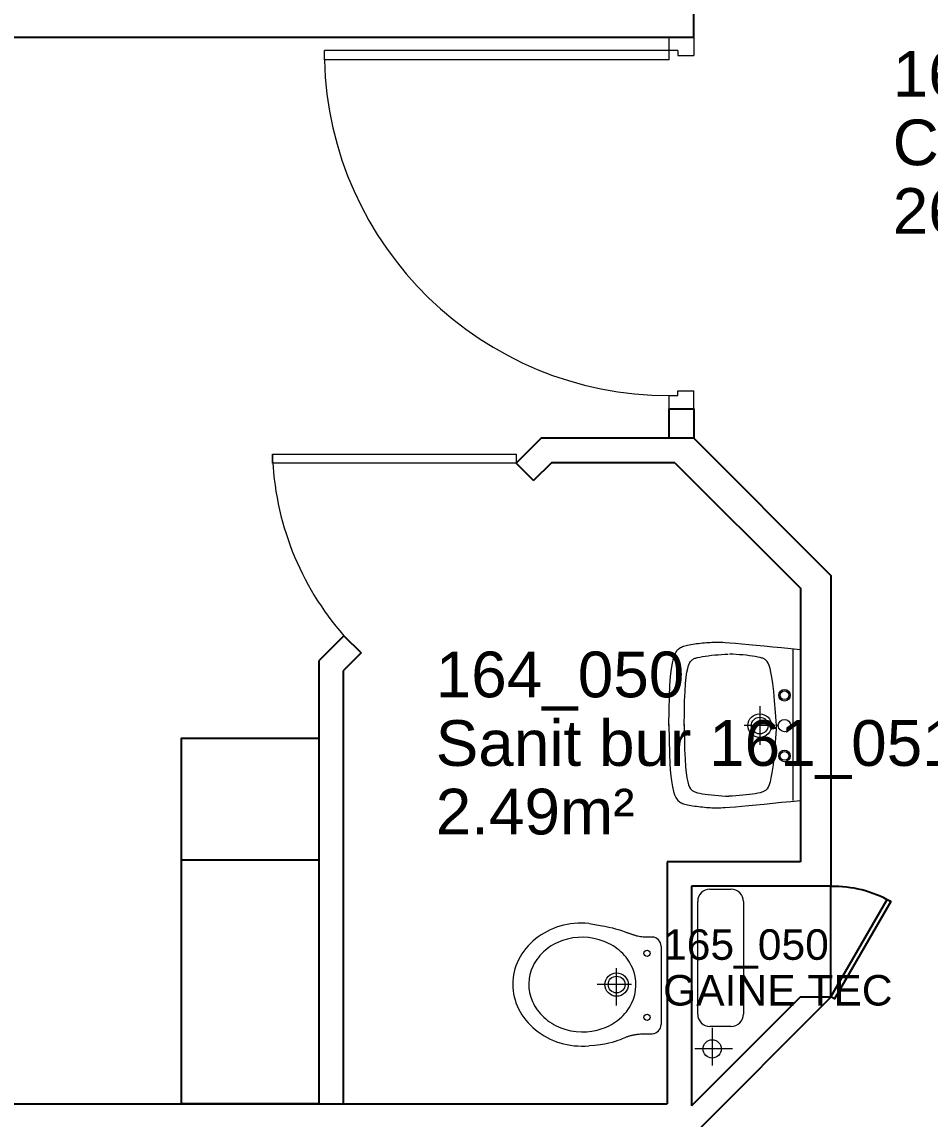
# Model space of a CAD drawing. Header units: millimetres. Extents: x -11 to 211, y -5 to 120.
# Drawn here: x 162.671 to 165.65, y 49.146 to 52.746 of the extents above; entities that cross this region are included whole.
import ezdxf

# ---------------------------------------------------------------- set-up
doc = ezdxf.new("R2010")
doc.units = ezdxf.units.MM
doc.header["$LTSCALE"] = 0.1
doc.header["$MEASUREMENT"] = 0
doc.linetypes.add('CACHÉ', pattern=[0.25, 0.125, -0.125])
doc.linetypes.add('CONTINU', pattern=[0])
doc.layers.get('0').update_dxf_attribs({"linetype": 'CONTINUOUS'})
for name, color, linetype in [('A_AGENC', 204, 'CONTINUOUS'), ('A_EQMP', 142, 'CONTINUOUS'), ('A_Etiqu_Gaine', 8, 'CONTINUOUS'), ('A_Etiqu_Gaine_ancien', 8, 'CONTINUOUS'), ('A_Etiqu_Gaine_code', 8, 'CONTINUOUS'), ('A_Etiqu_Local', 8, 'CONTINUOUS'), ('A_MUR_CLOIS', 7, 'CONTINU')]:
    doc.layers.add(name, color=color, linetype=linetype)
doc.layers.add('A_PORTE', color=8, linetype='CONTINU', lineweight=0)
doc.layers.add('A_SANI', color=5, linetype='CONTINU', lineweight=0)
doc.styles.add('Attribut', font='arial.ttf')

# ---------------------------------------------------------------- blocks, each defined once
blk = doc.blocks.new('A_Etiqu_Local')
at = {"style": 'Attribut', "flags": 1}
for tag, p in [('CODE_HOPITAL', (-0.4463, 1.632)), ('CODE_SITE', (-0.4463, 1.407)), ('CODE_BATIMENT', (-0.4463, 1.182)), ('CODE_SECTEUR', (-0.4463, 0.957)), ('CODE_ETAGE', (-0.4463, 0.732)), ('NOM_NORMALISE', (-0.4463, -0.843)), ('SECTEUR_ACTIVITE', (-0.4463, -1.068)), ('SOUS_SECTEUR_ACTIVITE', (-0.4463, -1.293)), ('VOLUME', (-0.4463, -1.518)), ('SERVICE', (-0.4463, -1.743)), ('CODE_UG', (-0.4463, -1.968)), ('CODE_UA', (-0.4463, -2.193)), ('CODE_POLE', (-0.4463, -2.418)), ('OCCUPANT_EXTERNE', (-0.4463, -2.643)), ('DISPONIBILITE', (-0.4463, -2.868)), ('ACCES_HANDICAPES', (-0.4463, -3.093)), ('NATURE_SOL', (-0.4463, -3.318)), ('RISQUE_LABORATOIRE', (-0.4463, -3.543)), ('AMIANTE', (-0.4463, -3.768))]:
    blk.add_attdef(tag, p, '', height=0.15, dxfattribs=at)
at = {"layer": 'A_Etiqu_Local', "style": 'Attribut'}
for tag, p in [('CODE_PIECE', (-0.4463, 0.282)), ('NOM_USAGE', (-0.4463, 0.057)), ('SURFACE', (-0.4463, -0.168))]:
    blk.add_attdef(tag, p, '', height=0.15, dxfattribs=at)
blk = doc.blocks.new('A_Etiqu_Gaine')
at = {"style": 'Attribut', "flags": 1}
for tag, p in [('CODE_HOPITAL', (-0.4323, 0.8651)), ('CODE_SITE', (-0.4323, 0.7151)), ('CODE_BATIMENT', (-0.4323, 0.5651)), ('CODE_SECTEUR', (-0.4323, 0.4151)), ('CODE_ETAGE', (-0.4323, 0.2651)), ('NOM_NORMALISE', (-0.4323, -0.3349)), ('SECTEUR_ACTIVITE', (-0.4323, -0.4849)), ('SOUS_SECTEUR_ACTIVITE', (-0.4323, -0.6349)), ('SURFACE', (-0.4323, -0.7849)), ('CODE_UG', (-0.4323, -0.9349)), ('CODE_POLE', (-0.4323, -1.0849)), ('AMIANTE', (-0.4323, -1.2349))]:
    blk.add_attdef(tag, p, '', height=0.1, dxfattribs=at)
at = {"layer": 'A_Etiqu_Gaine', "style": 'Attribut'}
blk.add_attdef('NOM_USAGE', (-0.4323, -0.1849), '', height=0.1, dxfattribs=at)
at = {"layer": 'A_Etiqu_Gaine_ancien', "style": 'Attribut'}
blk.add_attdef('CODE_PIECE_ANCIEN', (-0.4323, 0.1151), '', height=0.1, dxfattribs=at)
at = {"layer": 'A_Etiqu_Gaine_code', "style": 'Attribut'}
blk.add_attdef('CODE_PIECE', (-0.4323, -0.0349), '', height=0.1, dxfattribs=at)

msp = doc.modelspace()

# ---------------------------------------------------------------- linework, layer by layer
at = {"layer": 'A_AGENC', "color": 8, "linetype": 'Continuous'}
msp.add_line((165.3246, 49.546), (165.3246, 49.9099), dxfattribs=at)
msp.add_lwpolyline([(165.3246, 49.5473), (165.5089, 49.8665), (165.5209, 49.8596), (165.3366, 49.5404)], close=True, dxfattribs=at)
msp.add_arc((165.3366, 49.5404), 0.3686, 60, 91.8596, dxfattribs=at)
at = {"layer": 'A_EQMP', "color": 8, "linetype": 'Continuous'}
msp.add_line((163.1946, 49.9962), (163.6446, 49.9962), dxfattribs=at)
msp.add_lwpolyline([(163.6446, 49.1962), (163.1946, 49.1962), (163.1946, 50.3962), (163.6446, 50.3962)], close=True, dxfattribs=at)
at = {"layer": 'A_MUR_CLOIS', "color": 8, "linetype": 'Continuous'}
for p, q in [((164.8746, 52.696), (164.8746, 52.796)), ((160.0999, 52.696), (164.8746, 52.696)), ((164.3746, 51.3799), (164.2925, 51.2978)), ((164.8746, 51.3799), (164.3746, 51.3799)), ((164.8746, 51.3799), (165.3246, 50.9299)), ((164.4078, 51.2999), (164.349, 51.2412)), ((164.8132, 51.2999), (164.4078, 51.2999)), ((164.8132, 51.2999), (165.2246, 50.8885)), ((164.2925, 51.2978), (164.349, 51.2412)), ((165.3246, 50.9299), (165.3246, 49.9099)), ((165.2246, 50.8885), (165.2246, 49.9899)), ((163.7268, 50.7321), (163.6446, 50.6499)), ((163.7268, 50.7321), (163.7833, 50.6755)), ((163.6446, 50.6499), (163.6446, 49.1962)), ((163.7833, 50.6755), (163.7246, 50.6168)), ((163.7246, 50.6168), (163.7246, 49.1962)), ((165.2246, 49.9899), (164.7876, 49.9899)), ((164.7876, 49.9899), (164.7876, 49.1962)), ((165.3246, 49.9099), (164.8676, 49.9099)), ((164.8676, 49.9099), (164.8676, 49.1893)), ((165.2243, 49.546), (164.8676, 49.1893)), ((164.8746, 49.096), (165.3246, 49.546)), ((165.3246, 49.546), (165.2243, 49.546)), ((158.6501, 49.196), (164.7876, 49.196))]:
    msp.add_line(p, q, dxfattribs=at)
msp.add_lwpolyline([(164.7946, 51.4763), (164.8746, 51.4763), (164.8746, 51.3799), (164.7946, 51.3799)], close=True, dxfattribs=at)
at = {"layer": 'A_PORTE', "color": 8, "linetype": 'Continuous'}
for p, q in [((164.8746, 52.696), (164.7946, 52.696)), ((164.7946, 52.6221), (164.7946, 52.696)), ((164.8746, 52.696), (164.8746, 52.6361)), ((164.8224, 52.6521), (163.663, 52.6521)), ((163.663, 52.6221), (163.663, 52.6521)), ((164.8224, 52.6521), (164.8224, 52.6361)), ((164.8224, 52.6361), (164.8746, 52.6361)), ((164.7946, 52.6221), (163.663, 52.6221)), ((164.7946, 51.5201), (164.8224, 51.5201)), ((164.7946, 51.4763), (164.7946, 51.5201)), ((164.8224, 51.5361), (164.8746, 51.5361)), ((164.8224, 51.5201), (164.8224, 51.5361)), ((164.8746, 51.4763), (164.8746, 51.5361)), ((164.8746, 51.4763), (164.7946, 51.4763)), ((165.3246, 49.5473), (165.5089, 49.8665)), ((165.5209, 49.8596), (165.3366, 49.5404)), ((165.5089, 49.8665), (165.5209, 49.8596)), ((165.3366, 49.5404), (165.3246, 49.5473))]:
    msp.add_line(p, q, dxfattribs=at)
at = {"layer": 'A_PORTE', "color": 8, "linetype": 'CACHÉ'}
msp.add_line((165.3246, 49.546), (165.3246, 49.9099), dxfattribs=at)
at = {"layer": 'A_PORTE', "color": 8, "linetype": 'Continuous'}
msp.add_lwpolyline([(164.2925, 51.2978), (163.4925, 51.2978), (163.4925, 51.3278), (164.2925, 51.3278)], close=True, dxfattribs=at)
at = {"layer": 'A_PORTE', "color": 8}
msp.add_arc((164.7946, 52.6521), 1.132, 181.5186, 270, dxfattribs=at)
at = {"layer": 'A_PORTE', "color": 8, "linetype": 'Continuous'}
for centre, radius, start, end in [((164.4428, 51.3577), 0.9508, 181.8027, 221.1424), ((165.3366, 49.5404), 0.3686, 60, 91.8596)]:
    msp.add_arc(centre, radius, start, end, dxfattribs=at)
at = {"layer": 'A_SANI', "color": 8, "linetype": 'Continuous'}
for p, q in [((165.1997, 50.6869), (165.1997, 50.1915)), ((165.2246, 50.6869), (165.2246, 50.1915)), ((164.8662, 50.6494), (164.868, 50.6513)), ((164.868, 50.6513), (164.8699, 50.653)), ((164.8699, 50.653), (164.8718, 50.6545)), ((164.8718, 50.6545), (164.8739, 50.6557)), ((164.8739, 50.6557), (164.8762, 50.6569)), ((164.8762, 50.6569), (164.8787, 50.6579)), ((164.8787, 50.6579), (164.8814, 50.6588)), ((164.8814, 50.6588), (164.8843, 50.6596)), ((164.8843, 50.6596), (164.8876, 50.6604)), ((164.8876, 50.6604), (164.8949, 50.662)), ((164.8949, 50.662), (164.9032, 50.6636)), ((164.9032, 50.6636), (164.9125, 50.6651)), ((164.9125, 50.6651), (164.9224, 50.6665)), ((164.9224, 50.6665), (164.9329, 50.6678)), ((164.9329, 50.6678), (164.9438, 50.6689)), ((164.9438, 50.6689), (164.9549, 50.6699)), ((164.9549, 50.6699), (164.966, 50.6707)), ((164.966, 50.6707), (164.9771, 50.6713)), ((164.9771, 50.6713), (164.9879, 50.6717)), ((165.0029, 50.6713), (164.9922, 50.6717)), ((165.014, 50.6707), (165.0029, 50.6713)), ((165.0251, 50.6699), (165.014, 50.6707)), ((165.0362, 50.6689), (165.0251, 50.6699)), ((165.0471, 50.6678), (165.0362, 50.6689)), ((165.0576, 50.6665), (165.0471, 50.6678)), ((165.0676, 50.6651), (165.0576, 50.6665)), ((165.0768, 50.6636), (165.0676, 50.6651)), ((165.0851, 50.662), (165.0768, 50.6636)), ((165.0925, 50.6604), (165.0851, 50.662)), ((165.0957, 50.6596), (165.0925, 50.6604)), ((165.0986, 50.6588), (165.0957, 50.6596)), ((165.1013, 50.6579), (165.0986, 50.6588)), ((165.1038, 50.6569), (165.1013, 50.6579)), ((165.1061, 50.6557), (165.1038, 50.6569)), ((165.1082, 50.6545), (165.1061, 50.6557)), ((165.1102, 50.653), (165.1082, 50.6545)), ((165.112, 50.6513), (165.1102, 50.653)), ((165.1138, 50.6494), (165.112, 50.6513)), ((164.8525, 50.6121), (164.8551, 50.6248)), ((164.8551, 50.6248), (164.8581, 50.6345)), ((164.8581, 50.6345), (164.8612, 50.6418)), ((164.8612, 50.6418), (164.8645, 50.6472)), ((164.8645, 50.6472), (164.8662, 50.6494)), ((165.1155, 50.6472), (165.1138, 50.6494)), ((165.1188, 50.6418), (165.1155, 50.6472)), ((165.122, 50.6345), (165.1188, 50.6418)), ((165.1251, 50.6248), (165.122, 50.6345)), ((165.1282, 50.6121), (165.1251, 50.6248)), ((164.848, 50.5749), (164.8501, 50.5956)), ((164.8501, 50.5956), (164.8525, 50.6121)), ((165.1311, 50.5956), (165.1282, 50.6121)), ((165.1341, 50.5749), (165.1311, 50.5956)), ((164.845, 50.5182), (164.8463, 50.5493)), ((164.8463, 50.5493), (164.848, 50.5749)), ((165.137, 50.5493), (165.1341, 50.5749)), ((165.1399, 50.5182), (165.137, 50.5493)), ((164.8441, 50.481), (164.845, 50.5182)), ((165.1428, 50.481), (165.1399, 50.5182)), ((164.8437, 50.437), (164.8441, 50.481)), ((165.0911, 50.5005), (165.0911, 50.374)), ((165.1458, 50.437), (165.1428, 50.481)), ((164.8437, 50.4404), (164.8441, 50.3964)), ((165.1421, 50.4372), (165.04, 50.4372)), ((165.1458, 50.4404), (165.1428, 50.3964)), ((164.8441, 50.3964), (164.845, 50.3592)), ((165.1428, 50.3964), (165.1399, 50.3592)), ((164.845, 50.3592), (164.8463, 50.328)), ((164.8463, 50.328), (164.848, 50.3024)), ((165.137, 50.328), (165.1341, 50.3024)), ((165.1399, 50.3592), (165.137, 50.328)), ((164.848, 50.3024), (164.8501, 50.2817)), ((165.1341, 50.3024), (165.1311, 50.2817)), ((164.8501, 50.2817), (164.8525, 50.2653)), ((164.8525, 50.2653), (164.8551, 50.2525)), ((165.1282, 50.2653), (165.1251, 50.2525)), ((165.1311, 50.2817), (165.1282, 50.2653)), ((164.8551, 50.2525), (164.8581, 50.2428)), ((164.8581, 50.2428), (164.8612, 50.2356)), ((164.8612, 50.2356), (164.8645, 50.2301)), ((164.8645, 50.2301), (164.8662, 50.2279)), ((164.8662, 50.2279), (164.868, 50.226)), ((164.868, 50.226), (164.8699, 50.2243)), ((164.8699, 50.2243), (164.8718, 50.2229)), ((164.8718, 50.2229), (164.8739, 50.2216)), ((164.8739, 50.2216), (164.8762, 50.2205)), ((164.8762, 50.2205), (164.8787, 50.2195)), ((164.8787, 50.2195), (164.8814, 50.2186)), ((164.8814, 50.2186), (164.8843, 50.2177)), ((165.0986, 50.2186), (165.0957, 50.2177)), ((165.1013, 50.2195), (165.0986, 50.2186)), ((165.1038, 50.2205), (165.1013, 50.2195)), ((165.1061, 50.2216), (165.1038, 50.2205)), ((165.1082, 50.2229), (165.1061, 50.2216)), ((165.1102, 50.2243), (165.1082, 50.2229)), ((165.112, 50.226), (165.1102, 50.2243)), ((165.1138, 50.2279), (165.112, 50.226)), ((165.1155, 50.2301), (165.1138, 50.2279)), ((165.1188, 50.2356), (165.1155, 50.2301)), ((165.122, 50.2428), (165.1188, 50.2356)), ((165.1251, 50.2525), (165.122, 50.2428)), ((164.8843, 50.2177), (164.8876, 50.2169)), ((164.8876, 50.2169), (164.8949, 50.2153)), ((164.8949, 50.2153), (164.9032, 50.2138)), ((164.9032, 50.2138), (164.9125, 50.2123)), ((164.9125, 50.2123), (164.9226, 50.2109)), ((164.9226, 50.2109), (164.9332, 50.2096)), ((164.9332, 50.2096), (164.9443, 50.2084)), ((164.9443, 50.2084), (164.9556, 50.2074)), ((164.9556, 50.2074), (164.9672, 50.2066)), ((164.9672, 50.2066), (164.9787, 50.206)), ((164.9787, 50.206), (164.99, 50.2056)), ((165.0013, 50.206), (164.99, 50.2056)), ((165.0129, 50.2066), (165.0013, 50.206)), ((165.0244, 50.2074), (165.0129, 50.2066)), ((165.0358, 50.2084), (165.0244, 50.2074)), ((165.0468, 50.2096), (165.0358, 50.2084)), ((165.0575, 50.2109), (165.0468, 50.2096)), ((165.0675, 50.2123), (165.0575, 50.2109)), ((165.0768, 50.2138), (165.0675, 50.2123)), ((165.0851, 50.2153), (165.0768, 50.2138)), ((165.0925, 50.2169), (165.0851, 50.2153)), ((165.0957, 50.2177), (165.0925, 50.2169)), ((164.9277, 49.9002), (164.9977, 49.9002)), ((164.8877, 49.4902), (164.8877, 49.8602)), ((165.0377, 49.8602), (165.0377, 49.4902)), ((164.7356, 49.7436), (164.7387, 49.7435)), ((164.7676, 49.7135), (164.7676, 49.4563)), ((164.6218, 49.519), (164.6218, 49.6411)), ((164.6706, 49.5874), (164.5583, 49.5874)), ((164.7356, 49.4262), (164.7387, 49.4263)), ((164.9977, 49.4502), (164.9277, 49.4502)), ((164.9352, 49.4454), (164.9352, 49.3224)), ((165.0017, 49.3764), (164.8787, 49.3764))]:
    msp.add_line(p, q, dxfattribs=at)
for points in [[(164.7929, 50.4372), (164.7937, 50.4887), (164.7949, 50.5322), (164.7967, 50.5686), (164.7989, 50.5986), (164.8016, 50.6229), (164.8047, 50.6422), (164.8081, 50.6573), (164.812, 50.6688), (164.8162, 50.6775), (164.8207, 50.6842), (164.8207, 50.6842), (164.8231, 50.6869), (164.8256, 50.6893), (164.8283, 50.6915), (164.8311, 50.6934), (164.8342, 50.695), (164.8375, 50.6965), (164.8412, 50.6979), (164.8453, 50.6991), (164.8497, 50.7002), (164.8545, 50.7013), (164.8545, 50.7013), (164.8599, 50.7023), (164.8656, 50.7033), (164.8716, 50.7043), (164.8779, 50.7052), (164.8844, 50.7061), (164.8909, 50.7069), (164.8975, 50.7076), (164.904, 50.7083), (164.9104, 50.7089), (164.9166, 50.7095), (164.9166, 50.7095), (164.9225, 50.71), (164.9282, 50.7103), (164.9338, 50.7106), (164.9394, 50.7108), (164.945, 50.711), (164.9509, 50.711), (164.9569, 50.7109), (164.9633, 50.7107), (164.9701, 50.7105), (164.9774, 50.7101), (164.9774, 50.7101), (164.9937, 50.709), (165.0123, 50.7076), (165.033, 50.7058), (165.0556, 50.7037), (165.0801, 50.7013), (165.1062, 50.6987), (165.1339, 50.6959), (165.1629, 50.693), (165.1932, 50.69), (165.2246, 50.6869)], [(164.7929, 50.4412), (164.7937, 50.3897), (164.7949, 50.3462), (164.7967, 50.3098), (164.7989, 50.2798), (164.8016, 50.2555), (164.8047, 50.2362), (164.8081, 50.2211), (164.812, 50.2096), (164.8162, 50.2009), (164.8207, 50.1942), (164.8207, 50.1942), (164.8231, 50.1915), (164.8256, 50.1891), (164.8283, 50.1869), (164.8311, 50.185), (164.8342, 50.1834), (164.8375, 50.1819), (164.8412, 50.1805), (164.8453, 50.1793), (164.8497, 50.1782), (164.8545, 50.1771), (164.8545, 50.1771), (164.8599, 50.1761), (164.8656, 50.1751), (164.8716, 50.1741), (164.8779, 50.1732), (164.8844, 50.1723), (164.8909, 50.1715), (164.8975, 50.1708), (164.904, 50.1701), (164.9104, 50.1695), (164.9166, 50.1689), (164.9166, 50.1689), (164.9225, 50.1685), (164.9282, 50.1681), (164.9338, 50.1678), (164.9394, 50.1676), (164.945, 50.1674), (164.9509, 50.1674), (164.9569, 50.1675), (164.9633, 50.1677), (164.9701, 50.1679), (164.9774, 50.1683), (164.9774, 50.1683), (164.9937, 50.1694), (165.0123, 50.1708), (165.033, 50.1726), (165.0556, 50.1747), (165.0801, 50.1771), (165.1062, 50.1797), (165.1339, 50.1825), (165.1629, 50.1854), (165.1932, 50.1885), (165.2246, 50.1915)], [(164.5315, 49.7876), (164.5508, 49.7846), (164.568, 49.7817), (164.5832, 49.7789), (164.5965, 49.776), (164.6082, 49.7733), (164.6183, 49.7707), (164.6271, 49.7682), (164.6347, 49.7658), (164.6413, 49.7636), (164.647, 49.7615), (164.647, 49.7615), (164.6496, 49.7606), (164.6521, 49.7597), (164.6544, 49.7588), (164.6566, 49.7579), (164.6588, 49.7571), (164.6609, 49.7564), (164.6629, 49.7556), (164.665, 49.7548), (164.667, 49.7541), (164.6691, 49.7534), (164.6691, 49.7534), (164.6712, 49.7526), (164.6734, 49.7519), (164.6756, 49.7512), (164.6779, 49.7505), (164.6801, 49.7498), (164.6824, 49.7492), (164.6847, 49.7485), (164.687, 49.7479), (164.6893, 49.7474), (164.6915, 49.7469), (164.6915, 49.7469), (164.6959, 49.746), (164.7003, 49.7453), (164.7046, 49.7447), (164.7088, 49.7443), (164.7131, 49.744), (164.7174, 49.7438), (164.7218, 49.7437), (164.7262, 49.7436), (164.7308, 49.7436), (164.7356, 49.7436)], [(164.5315, 49.3872), (164.5508, 49.3889), (164.568, 49.391), (164.5832, 49.3934), (164.5965, 49.3961), (164.6082, 49.3989), (164.6183, 49.4018), (164.6271, 49.4047), (164.6347, 49.4076), (164.6413, 49.4102), (164.647, 49.4127), (164.647, 49.4127), (164.6496, 49.4138), (164.6521, 49.4148), (164.6544, 49.4157), (164.6566, 49.4166), (164.6588, 49.4174), (164.6609, 49.4182), (164.6629, 49.4189), (164.665, 49.4196), (164.667, 49.4202), (164.6691, 49.4207), (164.6691, 49.4207), (164.6712, 49.4213), (164.6734, 49.4218), (164.6756, 49.4222), (164.6779, 49.4227), (164.6801, 49.423), (164.6824, 49.4234), (164.6847, 49.4238), (164.687, 49.4241), (164.6893, 49.4243), (164.6915, 49.4246), (164.6915, 49.4246), (164.6959, 49.425), (164.7003, 49.4254), (164.7046, 49.4257), (164.7088, 49.4259), (164.7131, 49.426), (164.7174, 49.4261), (164.7218, 49.4262), (164.7262, 49.4262), (164.7308, 49.4262), (164.7356, 49.4262)]]:
    msp.add_lwpolyline(points, dxfattribs=at)
for points in [[(164.5308, 49.7883, 0.092772), (164.4357, 49.7789, 0.098236), (164.3556, 49.7373, 0.108258), (164.2999, 49.6685, 0.11669), (164.281, 49.5884, 0.116228), (164.2999, 49.5082, 0.107322), (164.3556, 49.4388, 0.097518), (164.4358, 49.3964, 0.092603), (164.5308, 49.3863, 0.094447)], [(164.3455, 49.5323, 0.102556), (164.3829, 49.4802, 0.093461), (164.4383, 49.4456, 0.177079), (164.5748, 49.4428, 0.093461), (164.6315, 49.475, 0.102556), (164.671, 49.5256, 0.222835), (164.6735, 49.6424, 0.102556), (164.6361, 49.6946, 0.093461), (164.5807, 49.7291, 0.177231), (164.4442, 49.7319, 0.093461), (164.3875, 49.6997, 0.102556), (164.348, 49.6492, 0.222727), (164.3455, 49.5323)]]:
    msp.add_lwpolyline(points, format="xyb", dxfattribs=at)
for centre, radius in [((165.1726, 50.5367), 0.0189), ((165.1726, 50.5367), 0.0144), ((165.0911, 50.4372), 0.0387), ((165.0911, 50.4372), 0.0274), ((165.1726, 50.4372), 0.0204), ((165.1726, 50.3377), 0.0189), ((165.1726, 50.3377), 0.0144), ((164.7215, 49.6899), 0.0105), ((164.6218, 49.5874), 0.0383), ((164.6218, 49.5874), 0.0276), ((164.7215, 49.4799), 0.0105), ((164.9352, 49.3764), 0.03)]:
    msp.add_circle(centre, radius, dxfattribs=at)
for centre, radius, start, end in [((164.9277, 49.8602), 0.04, 89.9993, 179.9992), ((164.9977, 49.8602), 0.04, 359.9992, 89.9993), ((164.7376, 49.7135), 0.03, 360, 87.8165), ((164.9277, 49.4902), 0.04, 179.9992, 269.9993), ((164.9977, 49.4902), 0.04, 270, 0), ((164.7376, 49.4563), 0.03, 272.1835, 360)]:
    msp.add_arc(centre, radius, start, end, dxfattribs=at)

# ---------------------------------------------------------------- block references
at = {"layer": 'A_Etiqu_Gaine', "color": 8}
msp.add_blockref('A_Etiqu_Gaine', (165.2065, 49.7036), dxfattribs=at).add_auto_attribs({'CODE_PIECE': '165_050', 'NOM_USAGE': 'GAINE TEC'})
at = {"layer": 'A_Etiqu_Local', "color": 8}
ref = msp.add_blockref('A_Etiqu_Local', (165.974, 52.2188), dxfattribs=at)
ref.add_attrib('CODE_PIECE', '166_052', (165.5276, 52.5008), dxfattribs={"height": 0.15, "style": 'Attribut'})
ref.add_attrib('NOM_USAGE', 'CIRCULATION', (165.5276, 52.2758), dxfattribs={"height": 0.15, "style": 'Attribut'})
ref.add_attrib('SURFACE', '26.12m²', (165.5276, 52.0508), dxfattribs={"height": 0.15, "style": 'Attribut'})
ref = msp.add_blockref('A_Etiqu_Local', (164.4746, 50.248), dxfattribs=at)
ref.add_attrib('CODE_PIECE', '164_050', (164.0283, 50.53), dxfattribs={"height": 0.15, "style": 'Attribut'})
ref.add_attrib('NOM_USAGE', 'Sanit bur 161_051', (164.0283, 50.305), dxfattribs={"height": 0.15, "style": 'Attribut'})
ref.add_attrib('SURFACE', '2.49m²', (164.0283, 50.08), dxfattribs={"height": 0.15, "style": 'Attribut'})

doc.saveas('drawing.dxf')
